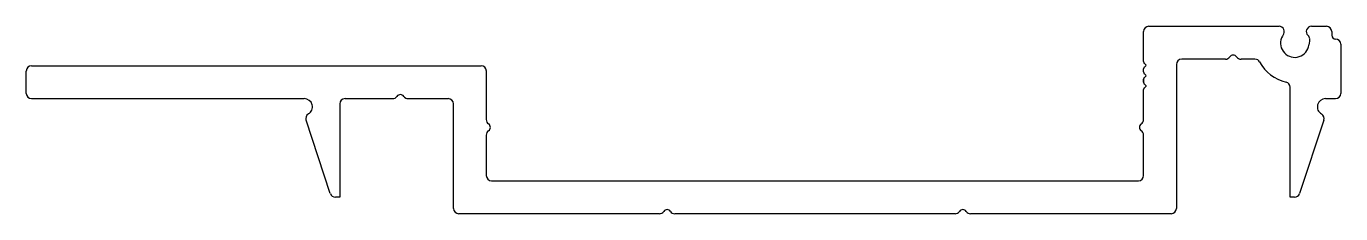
# Model space of a CAD drawing. Extents: x -68 to 59, y 5 to 23.
import ezdxf

# ---------------------------------------------------------------- set-up
doc = ezdxf.new("R2010")
doc.units = 0
doc.layers.get('0').update_dxf_attribs({"linetype": 'CONTINUOUS'})

msp = doc.modelspace()

# ---------------------------------------------------------------- linework, layer by layer
at = {"color": 7}
for p, q in [((40.82, 22.91), (53.41, 22.91)), ((56.54, 22.91), (57.98, 22.91)), ((40.31, 19.5), (40.31, 22.4)), ((58.5, 22.4), (58.5, 22.04)), ((56.26, 20.93), (56.33, 21.2)), ((59.36, 21.17), (59.36, 16.43)), ((-67.13, 19.1), (-23.69, 19.1)), ((40.31, 19.5), (40.31, 19.5)), ((40.56, 19.15), (40.39, 19.33)), ((40.39, 18.97), (40.56, 19.14)), ((43.49, 19.23), (43.49, 5.32)), ((48.23, 19.73), (44, 19.73)), ((51.08, 19.73), (49.73, 19.73)), ((-67.64, 16.43), (-67.64, 18.59)), ((-23.19, 18.59), (-23.19, 13.9)), ((40.31, 18.5), (40.31, 18.79)), ((40.31, 17.5), (40.31, 17.79)), ((40.31, 17.79), (40.31, 17.5)), ((40.31, 17.5), (40.31, 17.79)), ((40.31, 17.79), (40.31, 17.5)), ((40.31, 17.5), (40.31, 17.79)), ((40.56, 18.15), (40.39, 18.33)), ((40.39, 17.97), (40.56, 18.14)), ((40.31, 13.9), (40.31, 16.8)), ((40.31, 16.8), (40.31, 16.8)), ((40.31, 16.8), (40.31, 16.8)), ((40.31, 16.8), (40.31, 16.8)), ((40.31, 16.8), (40.31, 16.8)), ((40.56, 17.15), (40.39, 17.33)), ((40.39, 16.97), (40.56, 17.14)), ((54.47, 6.4), (54.47, 17.03)), ((-40.78, 15.92), (-67.13, 15.92)), ((-37.35, 15.42), (-37.35, 6.4)), ((-32.24, 15.92), (-36.84, 15.92)), ((-26.87, 15.92), (-30.74, 15.92)), ((-26.36, 5.32), (-26.36, 15.42)), ((58.86, 15.92), (57.9, 15.92)), ((-38.26, 6.75), (-40.61, 13.84)), ((57.74, 13.84), (55.38, 6.75)), ((-23.19, 12.4), (-23.19, 8.5)), ((40.31, 8.5), (40.31, 12.4)), ((-22.68, 7.99), (5.12, 7.99)), ((5.12, 7.99), (39.81, 7.99)), ((-37.35, 6.4), (-37.77, 6.4)), ((54.9, 6.4), (54.47, 6.4)), ((-6.47, 4.81), (-25.85, 4.81)), ((5.12, 4.81), (-4.98, 4.81)), ((22.1, 4.81), (5.12, 4.81)), ((42.98, 4.81), (23.6, 4.81))]:
    msp.add_line(p, q, dxfattribs=at)
for centre, radius, start, end in [((40.82, 22.4), 0.508, 90, 180), ((53.41, 22.4), 0.508, 318.1729, 90), ((56.54, 22.4), 0.508, 90, 228.9236), ((57.98, 22.4), 0.511, 360, 90), ((54.93, 21.29), 1.38, 150.5211, 344.7511), ((54.4, 21.59), 0.776, 141.544, 150.5211), ((55.87, 21.64), 0.508, 5.5806, 48.9236), ((55.02, 21.55), 1.36, 344.7511, 5.5806), ((58.86, 22.04), 0.36, 180, 270), ((58.86, 21.17), 0.508, 360, 90), ((-67.13, 18.59), 0.508, 90, 180), ((-23.69, 18.59), 0.508, 0, 90), ((40.56, 19.5), 0.25, 180, 225), ((40.55, 19.15), 0.008, 315, 45), ((44, 19.23), 0.508, 90, 180), ((48.23, 20.24), 0.508, 270, 325.8471), ((48.98, 19.73), 0.397, 34.1529, 145.8471), ((49.73, 20.24), 0.508, 214.1529, 270), ((51.08, 19.23), 0.508, 28.2066, 90), ((54.93, 21.29), 3.86, 208.2066, 257.2633), ((40.56, 18.79), 0.25, 135, 180), ((40.56, 18.5), 0.25, 180, 225), ((40.56, 17.79), 0.25, 135, 180), ((40.55, 18.15), 0.008, 315, 45), ((40.56, 17.5), 0.25, 180, 225), ((40.56, 16.8), 0.25, 135, 180), ((40.55, 17.15), 0.008, 315, 45), ((53.97, 17.03), 0.508, 0, 77.2633), ((-67.13, 16.43), 0.508, 180, 270), ((-40.78, 15.13), 0.794, 299.7957, 90), ((-36.84, 15.42), 0.508, 90, 180), ((-32.24, 16.43), 0.508, 270, 325.8471), ((-31.49, 15.92), 0.397, 34.1529, 145.8471), ((-30.74, 16.43), 0.508, 214.1529, 270), ((-26.87, 15.42), 0.508, 0, 90), ((57.9, 15.13), 0.794, 90, 240.2043), ((58.86, 16.43), 0.508, 270, 0), ((-40.13, 14), 0.508, 119.7957, 198.3727), ((57.26, 14), 0.508, 341.6273, 60.2043), ((-22.68, 13.9), 0.508, 180, 235.8471), ((-22.68, 12.4), 0.508, 124.1529, 180), ((-23.19, 13.15), 0.397, 304.1529, 55.8471), ((40.31, 13.15), 0.397, 124.1529, 235.8471), ((39.81, 13.9), 0.508, 304.1529, 360), ((39.81, 12.4), 0.508, 360, 55.8471), ((-22.68, 8.5), 0.508, 180, 270), ((39.81, 8.5), 0.508, 270, 0), ((-37.77, 6.91), 0.508, 198.3727, 270), ((54.9, 6.91), 0.508, 270, 341.6273), ((-25.85, 5.32), 0.508, 180, 270), ((-5.72, 4.81), 0.397, 34.1529, 145.8471), ((22.85, 4.81), 0.397, 34.1529, 145.8471), ((42.98, 5.32), 0.508, 270, 360), ((-6.47, 5.32), 0.508, 270, 325.8471), ((-4.98, 5.32), 0.508, 214.1529, 270), ((22.1, 5.32), 0.508, 270, 325.8471), ((23.6, 5.32), 0.508, 214.1529, 270)]:
    msp.add_arc(centre, radius, start, end, dxfattribs=at)

doc.saveas('drawing.dxf')
